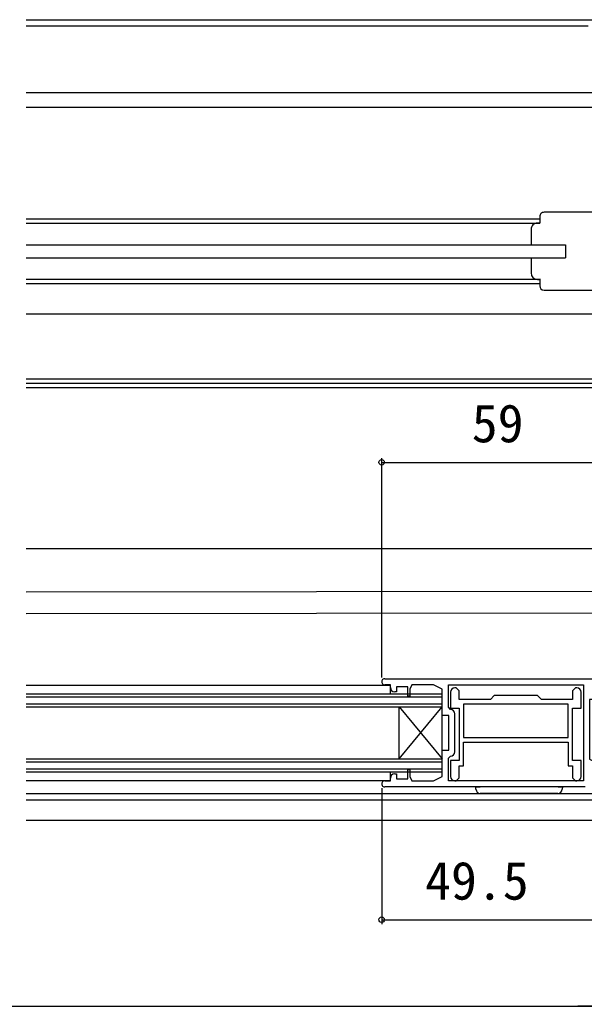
# Model space of a CAD drawing. Units: millimetres, scale not verified. Extents: x -525 to 525, y -780 to 776.
# Drawn here: x 82.9 to 213.3, y -514.9 to -286.9 of the extents above; entities that cross this region are included whole.
import ezdxf
from ezdxf.enums import TextEntityAlignment as Align

# ---------------------------------------------------------------- set-up
doc = ezdxf.new("R2010")
doc.units = ezdxf.units.MM
doc.header["$LTSCALE"] = 4
for name, color, linetype in [('0-2_YKK_11', 7, 'Continuous'), ('0-3_YKK_11E', 7, 'Continuous'), ('0-4_YKK_12', 2, 'Continuous'), ('0-5_YKK_13', 4, 'Continuous'), ('0-7_YKK_D', 6, 'Continuous'), ('0-9_YSS_K', 3, 'Continuous')]:
    doc.layers.add(name, color=color, linetype=linetype)
doc.styles.add('ＭＳ ゴシック', font='')
doc.styles.get('ＭＳ ゴシック').set_extended_font_data('MS Gothic')

msp = doc.modelspace()

# ---------------------------------------------------------------- linework, layer by layer
at = {"layer": '0-2_YKK_11'}
for p, q in [((183.4, -456.099), (183.4, -447.299)), ((213.5, -464.199), (167.2, -464.199))]:
    msp.add_line(p, q, dxfattribs=at)
for points in [[(167.2, -439.199), (224.5, -439.199), (225.5, -440.199), (225.5, -443.299), (223.7, -445.099), (223.1, -445.099), (223.1, -443.999), (214.5, -443.999), (214.5, -457.799), (216.5, -458.799), (223.1, -458.799), (223.1, -457.699), (223.7, -457.699), (224.5, -458.499), (224.5, -459.199)], [(168.5, -441.199), (168.5, -440.599), (167.2, -440.599)], [(169.5, -461.199), (169.9, -461.199), (169.9, -462.299), (172.5, -462.299), (172.5, -460.199), (173, -460.199), (173, -461.799), (173.5, -462.799), (178.5, -462.799), (180.5, -461.799), (180.5, -455.699), (182, -455.699), (182, -447.699), (180.5, -447.699), (180.5, -441.599), (178.5, -440.599), (173.5, -440.599), (173, -441.599), (173, -443.199), (172.5, -443.199), (172.5, -441.099), (169.9, -441.099), (169.9, -442.199), (169.5, -442.199)], [(181.9, -440.599), (213.1, -440.599), (213.1, -462.799), (181.9, -462.799), (181.9, -457.599), (182.4, -457.099)], [(182.4, -446.299), (181.9, -445.799), (181.9, -440.599)], [(182.4, -442.299), (182.4, -445.999), (184.4, -445.999), (184.4, -458.099), (182.4, -458.099), (182.4, -461.799)], [(211.6, -441.299), (211.3, -441.299), (210.6, -441.999), (210.6, -443.999), (203.4, -443.999), (202.5, -443.099), (192.5, -443.099), (191.6, -443.999), (184.4, -443.999), (184.4, -441.999), (183.7, -441.299), (183.4, -441.299)], [(212.6, -461.799), (212.6, -458.099), (210.6, -458.099), (210.6, -445.999), (212.6, -445.999), (212.6, -442.299)], [(183.4, -462.799), (183.7, -462.799), (184.4, -462.099), (184.4, -459.299), (185.4, -459.299), (185.4, -453.899)], [(185.4, -453.899), (209.6, -453.899), (209.6, -459.299), (210.6, -459.299), (210.6, -462.099), (211.3, -462.799), (211.6, -462.799)], [(167.2, -462.799), (168.5, -462.799), (168.5, -462.199)]]:
    msp.add_lwpolyline(points, dxfattribs=at)
msp.add_lwpolyline([(209.6, -445.099), (185.4, -445.099), (185.4, -452.799), (209.6, -452.799)], close=True, dxfattribs=at)
for centre, radius, start, end in [((167.2, -439.899), 0.7, 89.99999, 270.00001), ((169.5, -441.199), 1, 180.00001, 269.99999), ((183.4, -442.299), 1, 90.00001, 179.99999), ((211.6, -442.299), 1, 0.00001, 89.99999), ((182.4, -447.299), 1, 0.00001, 89.99999), ((182.4, -456.099), 1, 270.00001, 359.99999), ((167.2, -463.499), 0.7, 89.99999, 270.00001), ((169.5, -462.199), 1, 90.00001, 179.99999), ((183.4, -461.799), 1, 180.00001, 269.99999), ((211.6, -461.799), 1, 270.00001, 359.99999)]:
    msp.add_arc(centre, radius, start, end, dxfattribs=at)
at = {"layer": '0-3_YKK_11E'}
for p, q in [((203, -332.4), (203, -333.9)), ((245, -331.4), (204, -331.4)), ((203, -346.814), (203, -348.4)), ((204, -349.4), (245, -349.4))]:
    msp.add_line(p, q, dxfattribs=at)
for centre, start, end in [((204, -332.4), 89.99998, 180.00088), ((204, -348.4), 180.00002, 270)]:
    msp.add_arc(centre, 1, start, end, dxfattribs=at)
at = {"layer": '0-4_YKK_12'}
for p, q in [((84.375, -286.9), (248.499, -286.9)), ((84.375, -288.3), (214.2, -288.3)), ((84.375, -303.7), (248.499, -303.7)), ((84.375, -307.1), (215.575, -307.1)), ((84.375, -332.9), (203, -332.9)), ((84.375, -333.9), (203, -333.9)), ((84.375, -341.9), (209, -341.9)), ((203, -346.9), (84.375, -346.9)), ((203, -347.9), (84.375, -347.9)), ((84.375, -354.9), (230, -354.9)), ((84.375, -369.9), (226, -369.9)), ((84.375, -370.9), (226, -370.9)), ((84.375, -371.9), (232.499, -371.9)), ((226.5, -409.2), (84.375, -409.2)), ((226.5, -419.042), (84.375, -419.212)), ((226.5, -424.027), (84.375, -424.196)), ((84.375, -440.699), (168.3, -440.699)), ((168.5, -442.699), (168.5, -441.099)), ((84.375, -442.699), (180.5, -442.699)), ((84.375, -443.399), (180.5, -443.399)), ((180.5, -460.699), (180.5, -442.699)), ((84.375, -444.999), (180.5, -444.999)), ((84.375, -445.699), (180.5, -445.699)), ((170.5, -457.699), (170.5, -445.699)), ((170.5, -457.699), (180.5, -445.699)), ((170.5, -445.699), (180.5, -457.699)), ((84.375, -457.699), (180.5, -457.699)), ((84.375, -458.399), (180.5, -458.399)), ((84.375, -459.999), (180.5, -459.999)), ((84.375, -460.699), (180.5, -460.699)), ((84.375, -462.699), (168.3, -462.699)), ((168.5, -462.185), (168.501, -460.699)), ((84.375, -465.7), (226.5, -465.7)), ((84.375, -467.2), (216.576, -467.2))]:
    msp.add_line(p, q, dxfattribs=at)
msp.add_lwpolyline([(84.375, -338.9), (209, -338.9), (209, -341.9)], dxfattribs=at)
at = {"layer": '0-5_YKK_13'}
for p, q in [((203, -333.9), (202.5, -333.9)), ((201, -335.4), (201, -338.9)), ((201, -341.9), (201, -345.4)), ((202.5, -346.9), (203, -346.9)), ((207.252, -464.199), (189.249, -464.199)), ((207.252, -464.199), (208.25, -464.199)), ((208.25, -464.199), (208.221, -464.751)), ((207.223, -465.699), (189.278, -465.699))]:
    msp.add_line(p, q, dxfattribs=at)
msp.add_lwpolyline([(188.279, -464.751), (188.25, -464.199), (189.249, -464.199)], dxfattribs=at)
for centre, radius, start, end in [((202.5, -335.4), 1.5, 89.99942, 180), ((202.5, -345.4), 1.5, 180, 270), ((189.278, -464.699), 1, 183, 270), ((207.223, -464.699), 1, 270, 357)]:
    msp.add_arc(centre, radius, start, end, dxfattribs=at)
at = {"layer": '0-7_YKK_D'}
for p, q in [((166.5, -438.899), (166.5, -388.2)), ((166.5, -389.2), (225.5, -389.2)), ((166.5, -464.499), (166.5, -495.9)), ((166.5, -494.9), (216, -494.9)), ((-219.5, -514.9), (219.5, -514.9)), ((230, -514.9), (211.813, -514.9))]:
    msp.add_line(p, q, dxfattribs=at)
for centre in [(166.5, -389.2), (166.5, -494.9)]:
    msp.add_circle(centre, 0.637, dxfattribs=at)
at = {"layer": '0-9_YSS_K'}
msp.add_line((84.375, -471.9), (230, -471.9), dxfattribs=at)

# ---------------------------------------------------------------- texts
at = {"layer": '0-7_YKK_D', "style": 'ＭＳ ゴシック'}
for s, p in [('59', (187.307, -387.2)), ('49.5', (176.523, -492.9))]:
    msp.add_text(s, height=8.798, dxfattribs=at).set_placement(p, align=Align.BOTTOM_LEFT)

doc.saveas('drawing.dxf')
